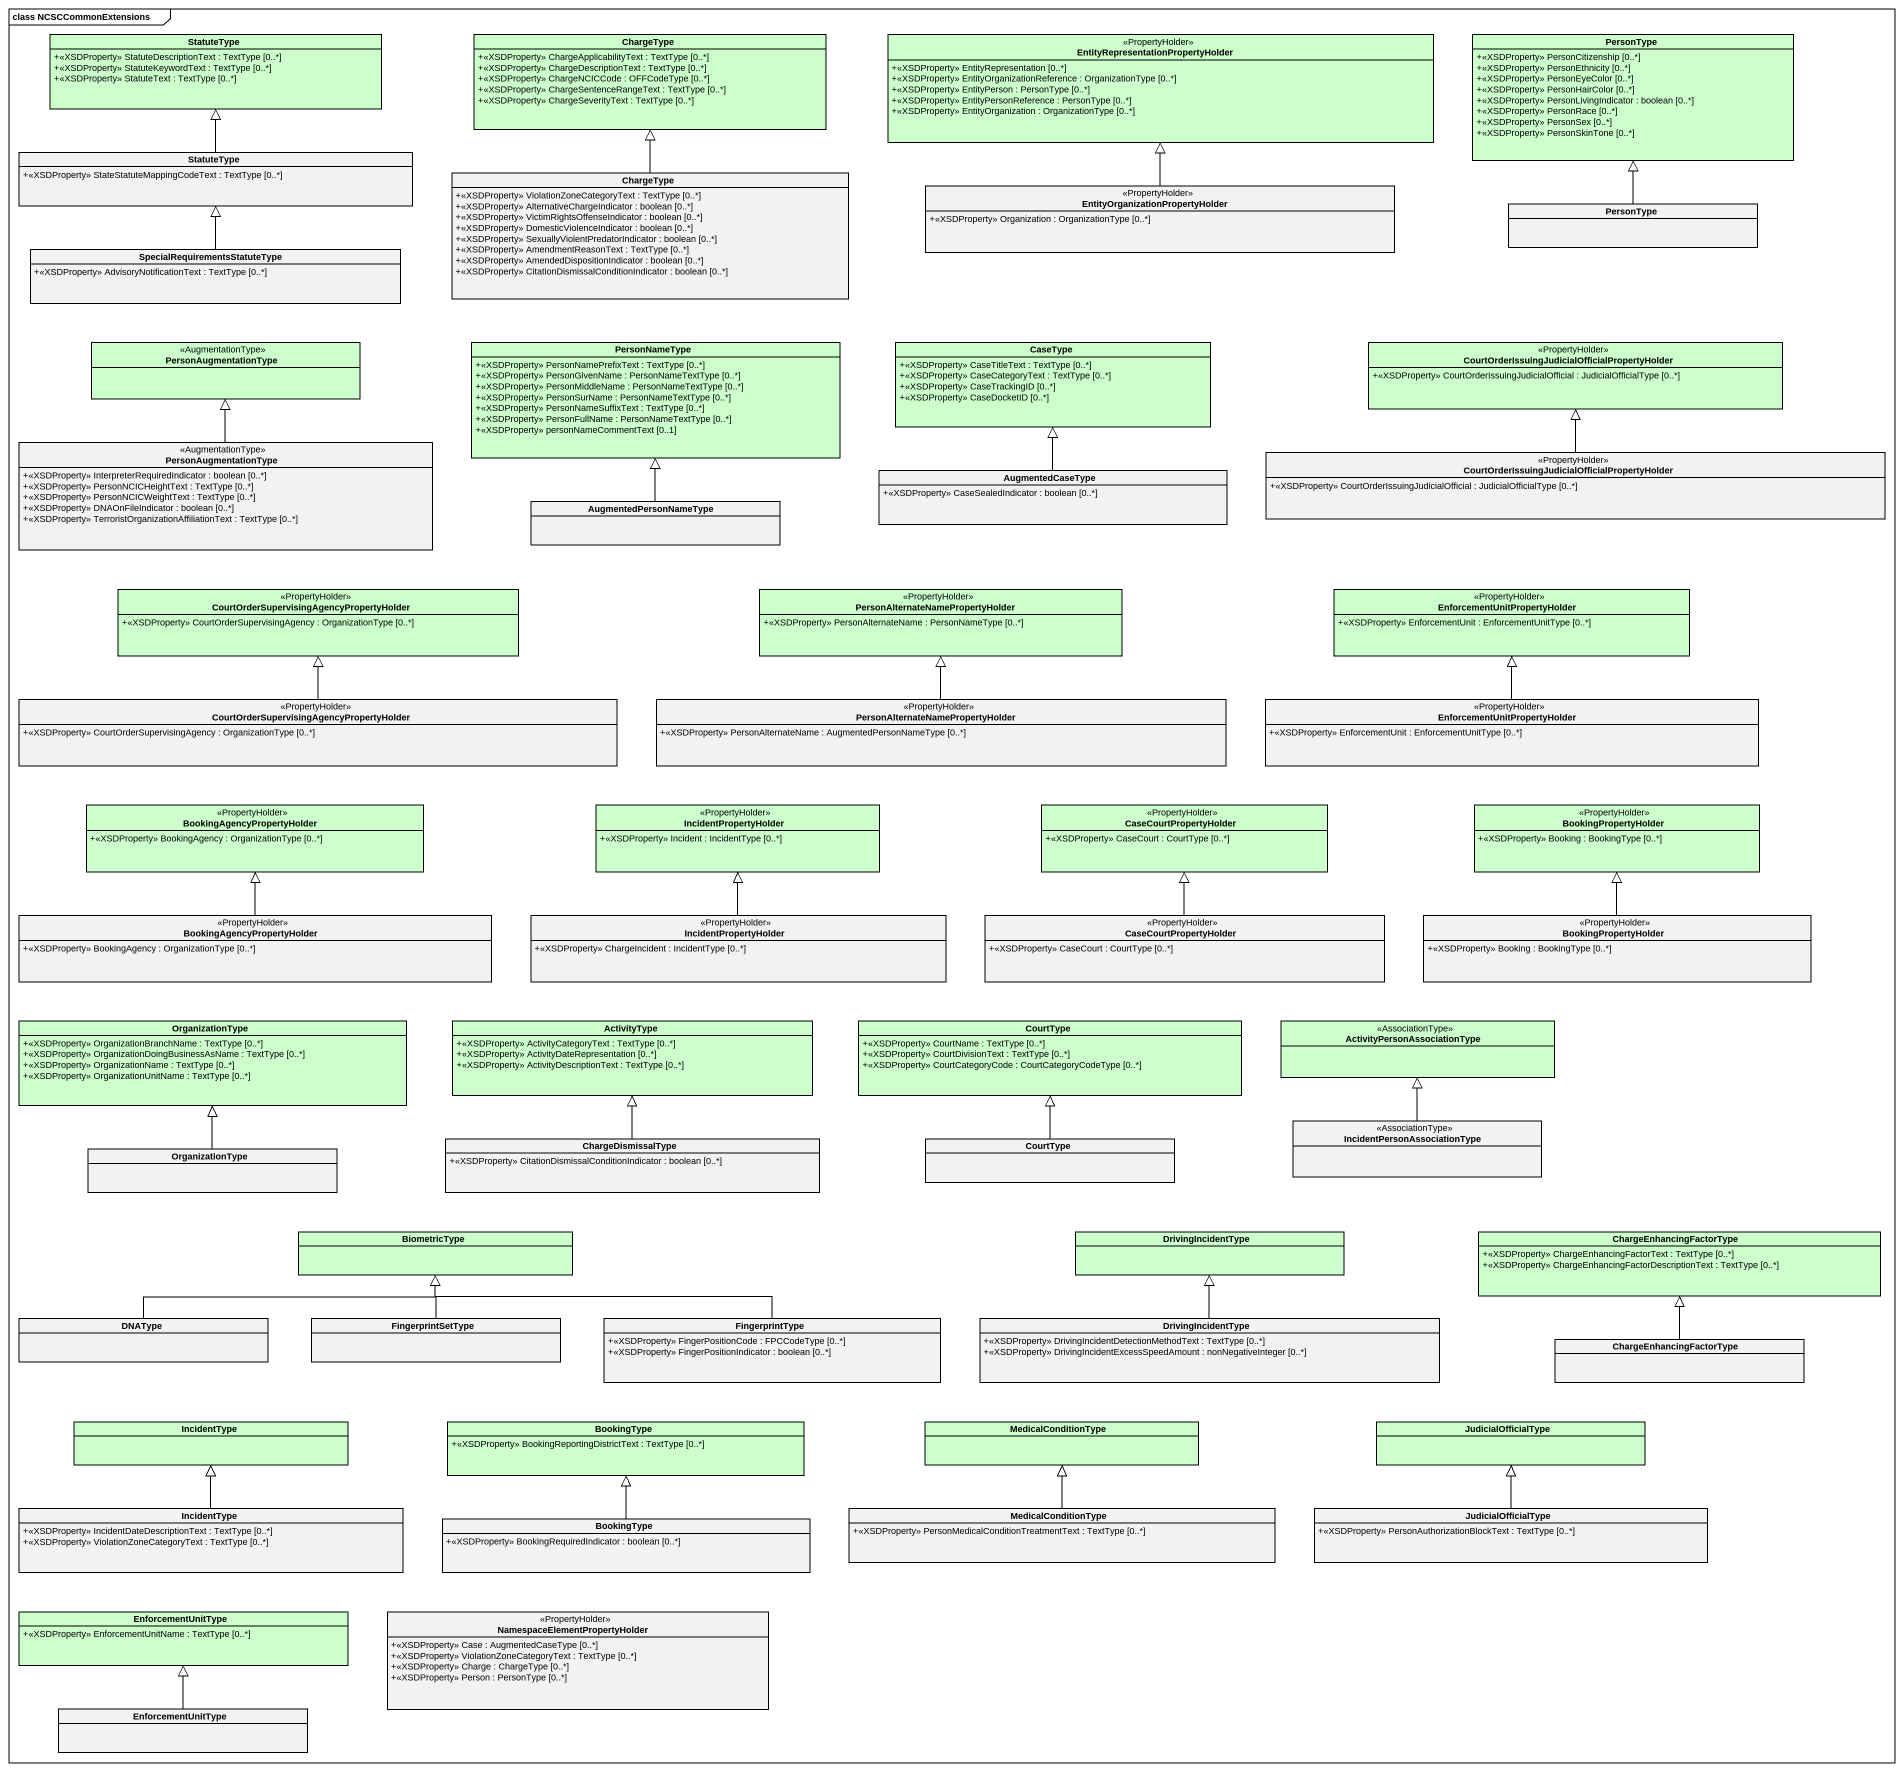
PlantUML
@startuml
mainframe class NCSCCommonExtensions
hide circle
hide empty members
skinparam classAttributeIconSize 0
class StatuteType #CCFFCC {
  +<<XSDProperty>> StatuteDescriptionText : TextType [0..*]
  +<<XSDProperty>> StatuteKeywordText : TextType [0..*]
  +<<XSDProperty>> StatuteText : TextType [0..*]
}
class ChargeType #CCFFCC {
  +<<XSDProperty>> ChargeApplicabilityText : TextType [0..*]
  +<<XSDProperty>> ChargeDescriptionText : TextType [0..*]
  +<<XSDProperty>> ChargeNCICCode : OFFCodeType [0..*]
  +<<XSDProperty>> ChargeSentenceRangeText : TextType [0..*]
  +<<XSDProperty>> ChargeSeverityText : TextType [0..*]
}
class "EntityRepresentationPropertyHolder" as EntityRepresentationProperty <<PropertyHolder>> #CCFFCC {
  +<<XSDProperty>> EntityRepresentation [0..*]
  +<<XSDProperty>> EntityOrganizationReference : OrganizationType [0..*]
  +<<XSDProperty>> EntityPerson : PersonType [0..*]
  +<<XSDProperty>> EntityPersonReference : PersonType [0..*]
  +<<XSDProperty>> EntityOrganization : OrganizationType [0..*]
}
class PersonType #CCFFCC {
  +<<XSDProperty>> PersonCitizenship [0..*]
  +<<XSDProperty>> PersonEthnicity [0..*]
  +<<XSDProperty>> PersonEyeColor [0..*]
  +<<XSDProperty>> PersonHairColor [0..*]
  +<<XSDProperty>> PersonLivingIndicator : boolean [0..*]
  +<<XSDProperty>> PersonRace [0..*]
  +<<XSDProperty>> PersonSex [0..*]
  +<<XSDProperty>> PersonSkinTone [0..*]
}
class "StatuteType" as StatuteType_2 {
  +<<XSDProperty>> StateStatuteMappingCodeText : TextType [0..*]
}
class "ChargeType" as ChargeType_2 {
  +<<XSDProperty>> ViolationZoneCategoryText : TextType [0..*]
  +<<XSDProperty>> AlternativeChargeIndicator : boolean [0..*]
  +<<XSDProperty>> VictimRightsOffenseIndicator : boolean [0..*]
  +<<XSDProperty>> DomesticViolenceIndicator : boolean [0..*]
  +<<XSDProperty>> SexuallyViolentPredatorIndicator : boolean [0..*]
  +<<XSDProperty>> AmendmentReasonText : TextType [0..*]
  +<<XSDProperty>> AmendedDispositionIndicator : boolean [0..*]
  +<<XSDProperty>> CitationDismissalConditionIndicator : boolean [0..*]
}
class "EntityOrganizationPropertyHolder" as EntityOrganizationPropertyHo <<PropertyHolder>> {
  +<<XSDProperty>> Organization : OrganizationType [0..*]
}
class "PersonType" as PersonType_2
class "SpecialRequirementsStatuteType" as SpecialRequirementsStatuteTy {
  +<<XSDProperty>> AdvisoryNotificationText : TextType [0..*]
}
class PersonAugmentationType <<AugmentationType>> #CCFFCC
class PersonNameType #CCFFCC {
  +<<XSDProperty>> PersonNamePrefixText : TextType [0..*]
  +<<XSDProperty>> PersonGivenName : PersonNameTextType [0..*]
  +<<XSDProperty>> PersonMiddleName : PersonNameTextType [0..*]
  +<<XSDProperty>> PersonSurName : PersonNameTextType [0..*]
  +<<XSDProperty>> PersonNameSuffixText : TextType [0..*]
  +<<XSDProperty>> PersonFullName : PersonNameTextType [0..*]
  +<<XSDProperty>> personNameCommentText [0..1]
}
class CaseType #CCFFCC {
  +<<XSDProperty>> CaseTitleText : TextType [0..*]
  +<<XSDProperty>> CaseCategoryText : TextType [0..*]
  +<<XSDProperty>> CaseTrackingID [0..*]
  +<<XSDProperty>> CaseDocketID [0..*]
}
class "CourtOrderIssuingJudicialOfficialPropertyHolder" as CourtOrderIssuingJudicialOff <<PropertyHolder>> #CCFFCC {
  +<<XSDProperty>> CourtOrderIssuingJudicialOfficial : JudicialOfficialType [0..*]
}
class "PersonAugmentationType" as PersonAugmentationType_2 <<AugmentationType>> {
  +<<XSDProperty>> InterpreterRequiredIndicator : boolean [0..*]
  +<<XSDProperty>> PersonNCICHeightText : TextType [0..*]
  +<<XSDProperty>> PersonNCICWeightText : TextType [0..*]
  +<<XSDProperty>> DNAOnFileIndicator : boolean [0..*]
  +<<XSDProperty>> TerroristOrganizationAffiliationText : TextType [0..*]
}
class AugmentedCaseType {
  +<<XSDProperty>> CaseSealedIndicator : boolean [0..*]
}
class "CourtOrderIssuingJudicialOfficialPropertyHolder" as CourtOrderIssuingJudicialOff_2 <<PropertyHolder>> {
  +<<XSDProperty>> CourtOrderIssuingJudicialOfficial : JudicialOfficialType [0..*]
}
class AugmentedPersonNameType
class "CourtOrderSupervisingAgencyPropertyHolder" as CourtOrderSupervisingAgencyP <<PropertyHolder>> #CCFFCC {
  +<<XSDProperty>> CourtOrderSupervisingAgency : OrganizationType [0..*]
}
class "PersonAlternateNamePropertyHolder" as PersonAlternateNamePropertyH <<PropertyHolder>> #CCFFCC {
  +<<XSDProperty>> PersonAlternateName : PersonNameType [0..*]
}
class "EnforcementUnitPropertyHolder" as EnforcementUnitPropertyHolde <<PropertyHolder>> #CCFFCC {
  +<<XSDProperty>> EnforcementUnit : EnforcementUnitType [0..*]
}
class "CourtOrderSupervisingAgencyPropertyHolder" as CourtOrderSupervisingAgencyP_2 <<PropertyHolder>> {
  +<<XSDProperty>> CourtOrderSupervisingAgency : OrganizationType [0..*]
}
class "PersonAlternateNamePropertyHolder" as PersonAlternateNamePropertyH_2 <<PropertyHolder>> {
  +<<XSDProperty>> PersonAlternateName : AugmentedPersonNameType [0..*]
}
class "EnforcementUnitPropertyHolder" as EnforcementUnitPropertyHolde_2 <<PropertyHolder>> {
  +<<XSDProperty>> EnforcementUnit : EnforcementUnitType [0..*]
}
class BookingAgencyPropertyHolder <<PropertyHolder>> #CCFFCC {
  +<<XSDProperty>> BookingAgency : OrganizationType [0..*]
}
class IncidentPropertyHolder <<PropertyHolder>> #CCFFCC {
  +<<XSDProperty>> Incident : IncidentType [0..*]
}
class CaseCourtPropertyHolder <<PropertyHolder>> #CCFFCC {
  +<<XSDProperty>> CaseCourt : CourtType [0..*]
}
class BookingPropertyHolder <<PropertyHolder>> #CCFFCC {
  +<<XSDProperty>> Booking : BookingType [0..*]
}
class "BookingAgencyPropertyHolder" as BookingAgencyPropertyHolder_2 <<PropertyHolder>> {
  +<<XSDProperty>> BookingAgency : OrganizationType [0..*]
}
class "IncidentPropertyHolder" as IncidentPropertyHolder_2 <<PropertyHolder>> {
  +<<XSDProperty>> ChargeIncident : IncidentType [0..*]
}
class "CaseCourtPropertyHolder" as CaseCourtPropertyHolder_2 <<PropertyHolder>> {
  +<<XSDProperty>> CaseCourt : CourtType [0..*]
}
class "BookingPropertyHolder" as BookingPropertyHolder_2 <<PropertyHolder>> {
  +<<XSDProperty>> Booking : BookingType [0..*]
}
class OrganizationType #CCFFCC {
  +<<XSDProperty>> OrganizationBranchName : TextType [0..*]
  +<<XSDProperty>> OrganizationDoingBusinessAsName : TextType [0..*]
  +<<XSDProperty>> OrganizationName : TextType [0..*]
  +<<XSDProperty>> OrganizationUnitName : TextType [0..*]
}
class ActivityType #CCFFCC {
  +<<XSDProperty>> ActivityCategoryText : TextType [0..*]
  +<<XSDProperty>> ActivityDateRepresentation [0..*]
  +<<XSDProperty>> ActivityDescriptionText : TextType [0..*]
}
class CourtType #CCFFCC {
  +<<XSDProperty>> CourtName : TextType [0..*]
  +<<XSDProperty>> CourtDivisionText : TextType [0..*]
  +<<XSDProperty>> CourtCategoryCode : CourtCategoryCodeType [0..*]
}
class "ActivityPersonAssociationType" as ActivityPersonAssociationTyp <<AssociationType>> #CCFFCC
class "IncidentPersonAssociationType" as IncidentPersonAssociationTyp <<AssociationType>>
class "OrganizationType" as OrganizationType_2
class ChargeDismissalType {
  +<<XSDProperty>> CitationDismissalConditionIndicator : boolean [0..*]
}
class "CourtType" as CourtType_2
class BiometricType #CCFFCC
class DrivingIncidentType #CCFFCC
class ChargeEnhancingFactorType #CCFFCC {
  +<<XSDProperty>> ChargeEnhancingFactorText : TextType [0..*]
  +<<XSDProperty>> ChargeEnhancingFactorDescriptionText : TextType [0..*]
}
class DNAType
class FingerprintSetType
class FingerprintType {
  +<<XSDProperty>> FingerPositionCode : FPCCodeType [0..*]
  +<<XSDProperty>> FingerPositionIndicator : boolean [0..*]
}
class "DrivingIncidentType" as DrivingIncidentType_2 {
  +<<XSDProperty>> DrivingIncidentDetectionMethodText : TextType [0..*]
  +<<XSDProperty>> DrivingIncidentExcessSpeedAmount : nonNegativeInteger [0..*]
}
class "ChargeEnhancingFactorType" as ChargeEnhancingFactorType_2
class IncidentType #CCFFCC
class BookingType #CCFFCC {
  +<<XSDProperty>> BookingReportingDistrictText : TextType [0..*]
}
class MedicalConditionType #CCFFCC
class JudicialOfficialType #CCFFCC
class "IncidentType" as IncidentType_2 {
  +<<XSDProperty>> IncidentDateDescriptionText : TextType [0..*]
  +<<XSDProperty>> ViolationZoneCategoryText : TextType [0..*]
}
class "BookingType" as BookingType_2 {
  +<<XSDProperty>> BookingRequiredIndicator : boolean [0..*]
}
class "MedicalConditionType" as MedicalConditionType_2 {
  +<<XSDProperty>> PersonMedicalConditionTreatmentText : TextType [0..*]
}
class "JudicialOfficialType" as JudicialOfficialType_2 {
  +<<XSDProperty>> PersonAuthorizationBlockText : TextType [0..*]
}
class EnforcementUnitType #CCFFCC {
  +<<XSDProperty>> EnforcementUnitName : TextType [0..*]
}
class "NamespaceElementPropertyHolder" as NamespaceElementPropertyHold <<PropertyHolder>> {
  +<<XSDProperty>> Case : AugmentedCaseType [0..*]
  +<<XSDProperty>> ViolationZoneCategoryText : TextType [0..*]
  +<<XSDProperty>> Charge : ChargeType [0..*]
  +<<XSDProperty>> Person : PersonType [0..*]
}
class "EnforcementUnitType" as EnforcementUnitType_2
StatuteType_2 -up-|> StatuteType
ChargeType_2 -up-|> ChargeType
EntityOrganizationPropertyHo -up-|> EntityRepresentationProperty
PersonType_2 -up-|> PersonType
SpecialRequirementsStatuteTy -up-|> StatuteType_2
PersonAugmentationType_2 -up-|> PersonAugmentationType
AugmentedCaseType -up-|> CaseType
CourtOrderIssuingJudicialOff_2 -up-|> CourtOrderIssuingJudicialOff
AugmentedPersonNameType -up-|> PersonNameType
CourtOrderSupervisingAgencyP_2 -up-|> CourtOrderSupervisingAgencyP
PersonAlternateNamePropertyH_2 -up-|> PersonAlternateNamePropertyH
EnforcementUnitPropertyHolde_2 -up-|> EnforcementUnitPropertyHolde
BookingAgencyPropertyHolder_2 -up-|> BookingAgencyPropertyHolder
IncidentPropertyHolder_2 -up-|> IncidentPropertyHolder
CaseCourtPropertyHolder_2 -up-|> CaseCourtPropertyHolder
BookingPropertyHolder_2 -up-|> BookingPropertyHolder
IncidentPersonAssociationTyp -up-|> ActivityPersonAssociationTyp
OrganizationType_2 -up-|> OrganizationType
ChargeDismissalType -up-|> ActivityType
CourtType_2 -up-|> CourtType
DNAType -right-|> BiometricType
FingerprintSetType -up-|> BiometricType
FingerprintType -left-|> BiometricType
DrivingIncidentType_2 -up-|> DrivingIncidentType
ChargeEnhancingFactorType_2 -up-|> ChargeEnhancingFactorType
IncidentType_2 -up-|> IncidentType
BookingType_2 -up-|> BookingType
MedicalConditionType_2 -up-|> MedicalConditionType
JudicialOfficialType_2 -up-|> JudicialOfficialType
EnforcementUnitType_2 -up-|> EnforcementUnitType
@enduml
